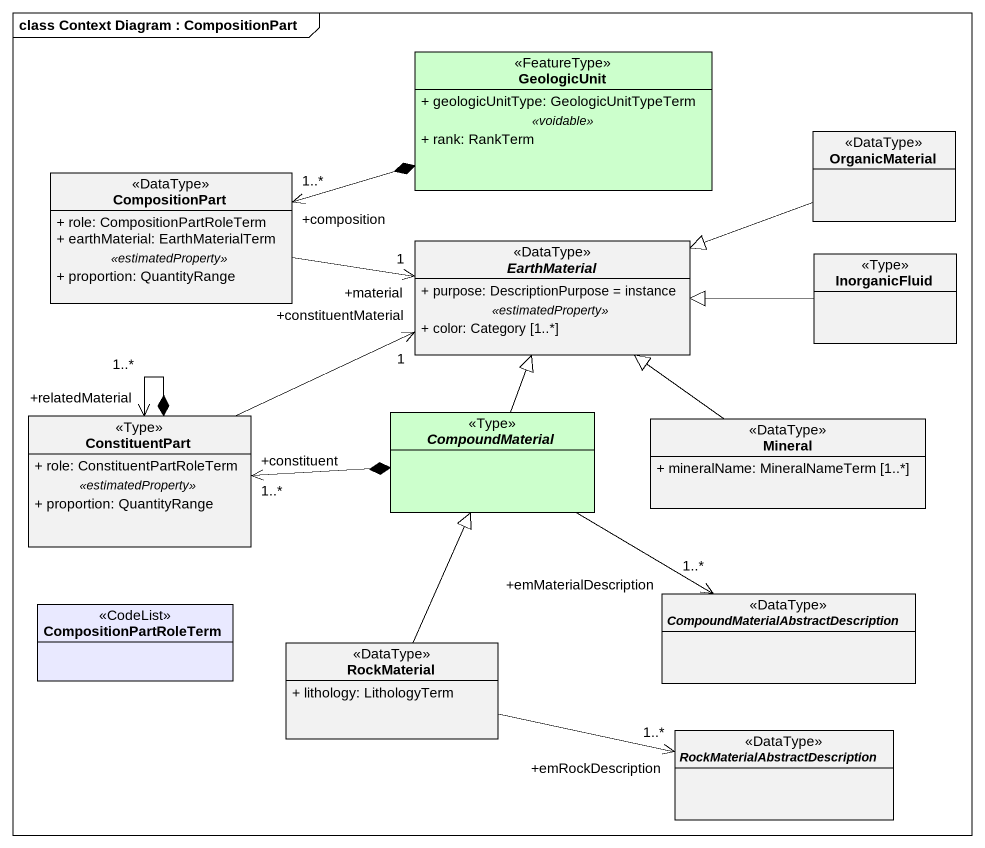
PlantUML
@startuml
mainframe class Context Diagram : CompositionPart
hide circle
hide empty members
skinparam classAttributeIconSize 0
class GeologicUnit <<FeatureType>> #CCFFCC {
  + geologicUnitType: GeologicUnitTypeTerm
  .. <<voidable>> ..
  + rank: RankTerm
}
class CompositionPart <<DataType>> {
  + role: CompositionPartRoleTerm
  + earthMaterial: EarthMaterialTerm
  .. <<estimatedProperty>> ..
  + proportion: QuantityRange
}
class OrganicMaterial <<DataType>>
abstract class EarthMaterial <<DataType>> {
  + purpose: DescriptionPurpose = instance
  .. <<estimatedProperty>> ..
  + color: Category [1..*]
}
class InorganicFluid <<Type>>
abstract class CompoundMaterial <<Type>> #CCFFCC
class ConstituentPart <<Type>> {
  + role: ConstituentPartRoleTerm
  .. <<estimatedProperty>> ..
  + proportion: QuantityRange
}
class Mineral <<DataType>> {
  + mineralName: MineralNameTerm [1..*]
}
class CompositionPartRoleTerm <<CodeList>> #E9E9FF
class RockMaterial <<DataType>> {
  + lithology: LithologyTerm
}
abstract class "CompoundMaterialAbstractDescription" as CompoundMaterialAbstractDesc <<DataType>>
abstract class "RockMaterialAbstractDescription" as RockMaterialAbstractDescript <<DataType>>
GeologicUnit *-left-> "+composition\n1..*" CompositionPart
CompositionPart -right-> "+material\n1" EarthMaterial
OrganicMaterial -left-|> EarthMaterial
InorganicFluid -left-|> EarthMaterial
CompoundMaterial -up-|> EarthMaterial
CompoundMaterial *-left-> "+constituent\n1..*" ConstituentPart
CompoundMaterial -right-> "+emMaterialDescription\n1..*" CompoundMaterialAbstractDesc
ConstituentPart -right-> "+constituentMaterial\n1" EarthMaterial
ConstituentPart *--> "+relatedMaterial\n1..*" ConstituentPart
Mineral -up-|> EarthMaterial
RockMaterial -up-|> CompoundMaterial
RockMaterial -right-> "+emRockDescription\n1..*" RockMaterialAbstractDescript
@enduml
